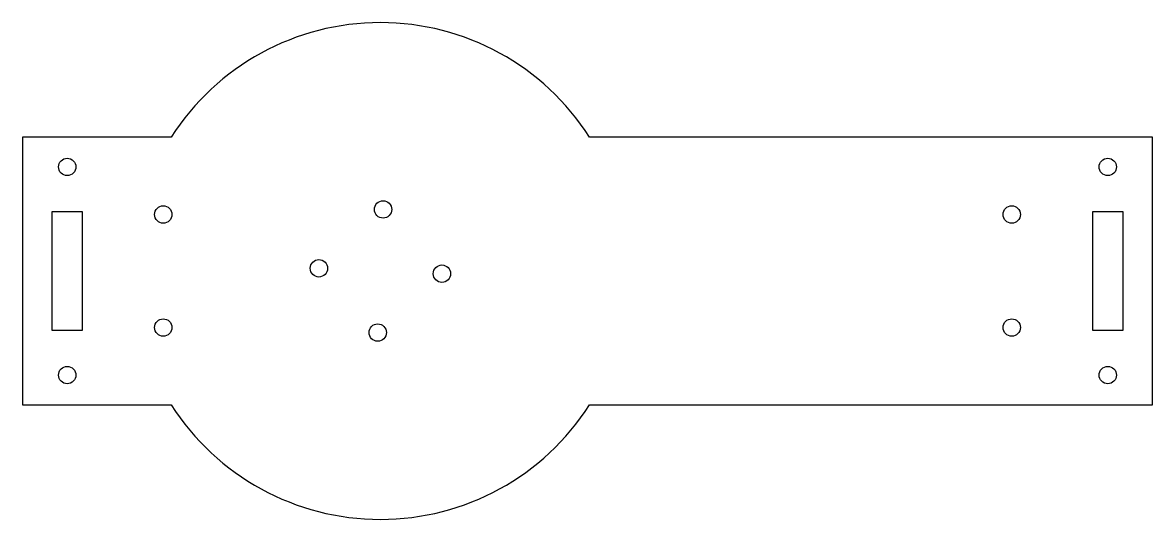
# Model space of a CAD drawing. Extents: x -0.5 to 9, y 2.11 to 6.28.
import ezdxf

# ---------------------------------------------------------------- set-up
doc = ezdxf.new("R2010")
doc.units = 0
doc.layers.get('0').update_dxf_attribs({"linetype": 'CONTINUOUS'})

msp = doc.modelspace()

# ---------------------------------------------------------------- linework, layer by layer
msp.add_lwpolyline([(-0.5, 3.0713), (0.75, 3.0713, 0.547423), (4.2675, 3.0713), (9, 3.0713), (9, 5.3213), (4.2675, 5.3213, 0.547423), (0.75, 5.3213), (-0.5, 5.3213)], format="xyb", close=True)
for points in [[(0, 4.6963), (0, 3.6963), (-0.25, 3.6963), (-0.25, 4.6963)], [(8.5, 3.6963), (8.5, 4.6963), (8.75, 4.6963), (8.75, 3.6963)]]:
    msp.add_lwpolyline(points, close=True)
for centre in [(-0.125, 5.0713), (8.625, 5.0713), (2.5313, 4.7135), (0.6826, 4.6713), (7.8174, 4.6713), (1.9916, 4.2189), (3.0259, 4.1738), (0.6826, 3.7213), (2.4862, 3.6792), (7.8174, 3.7213), (-0.125, 3.3213), (8.625, 3.3213)]:
    msp.add_circle(centre, 0.073)

doc.saveas('drawing.dxf')
